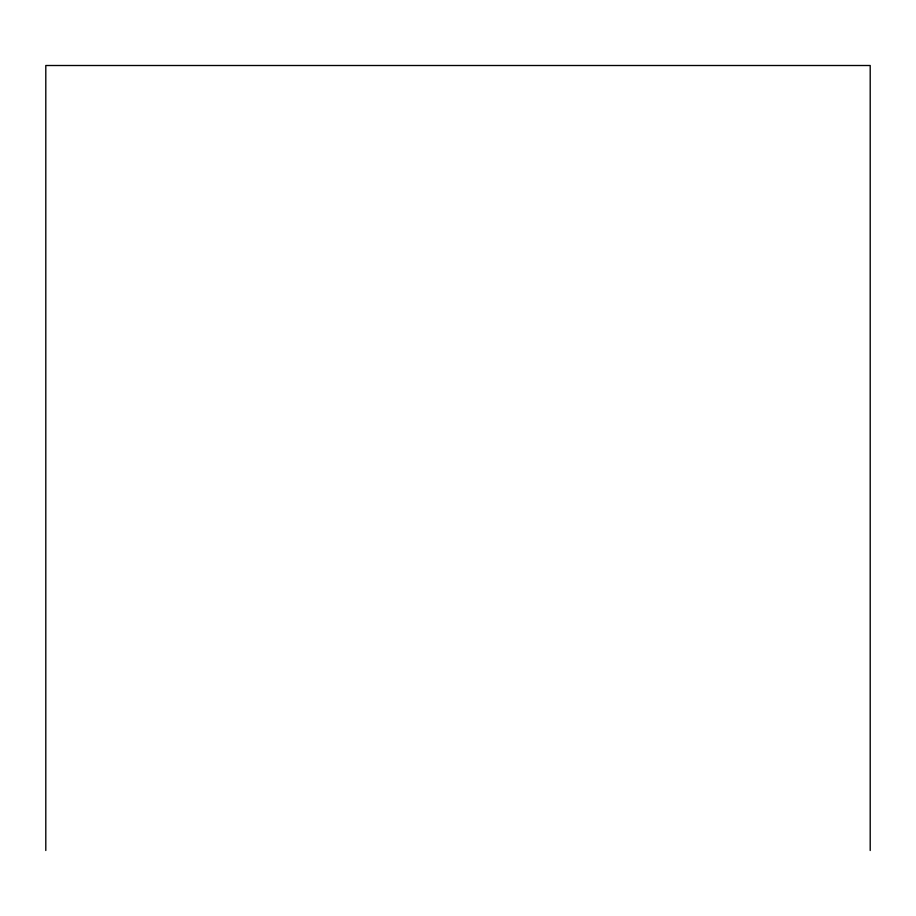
<?xml version="1.0" encoding="UTF-8"?>
<svg xmlns="http://www.w3.org/2000/svg" width="916" height="916" viewBox="0 0 916 916"><rect width="100%" height="100%" fill="white"/><g stroke="black" fill="none" stroke-linecap="round" stroke-linejoin="round"><path stroke-width="1.37" d="M870.2 850.495L870.2 65.505L45.8 65.505L45.8 850.495"/></g></svg>
